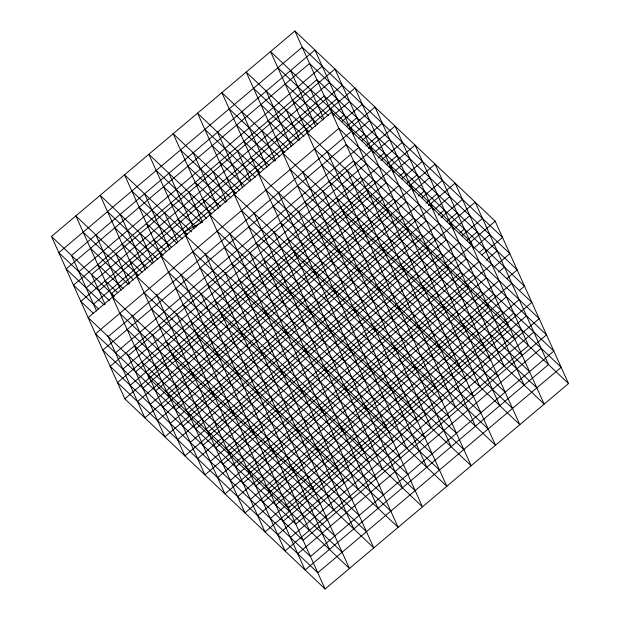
<?xml version="1.0" encoding="UTF-8"?>
<svg xmlns="http://www.w3.org/2000/svg" width="620" height="620" viewBox="0 0 620 620"><rect width="100%" height="100%" fill="white"/><g stroke="black" fill="none" stroke-linecap="round" stroke-linejoin="round"><path stroke-width="0.93" d="M288.455 507.811L531.851 302.382L331.545 112.189L88.148 317.618L288.455 507.811L289.447 506.153M51.491 236.437L294.887 31L495.194 221.193L568.509 383.563L325.113 589L124.806 398.807L51.491 236.437L114.522 296.283M78.849 271.692L322.245 66.255M86.18 287.928L329.577 82.491M98.882 290.71L342.279 85.273M93.511 304.164L336.908 98.727M333.335 115.25L349.61 101.509M339.062 119.342L344.24 114.971M341.597 121.776L362.312 104.292M346.588 126.496L356.942 117.754M349.114 128.929L375.007 107.074L448.322 269.452L204.926 474.881L167.477 391.933M108.175 336.637L351.571 131.208M353.369 134.269L369.644 120.536M359.096 138.361L364.273 133.99M361.631 140.802L382.339 123.318M115.506 352.881L358.903 147.444M365.878 146.134L376.976 136.772M368.412 148.575L395.041 126.1L468.356 288.471L224.959 493.9L187.907 411.835M128.208 355.663L371.605 150.226M374.139 152.667L389.67 139.554M122.838 369.117L366.234 163.68M378.386 157.999L384.307 153.008M380.92 160.441L402.372 142.337M135.54 371.899L378.936 166.462M386.647 164.533L397.002 155.791M130.169 385.353L373.565 179.916M389.182 166.974L415.075 145.119L488.389 307.489L244.993 512.926L207.933 430.854M148.242 374.681L391.638 169.244M124.806 398.807L368.203 193.37L294.887 31M393.429 172.306L409.704 158.573M142.871 388.135L386.268 182.699M399.156 176.398L404.333 172.027M137.5 401.589L380.897 196.153M401.69 178.839L422.406 161.355M155.574 390.918L398.97 185.481M406.681 183.551L417.035 174.809M150.203 404.372L393.599 198.935M409.208 185.992L435.1 164.137L508.416 326.507L265.019 531.945L227.571 448.989M168.268 393.7L411.664 188.263M414.199 190.704L429.738 177.591M162.905 407.154L406.302 201.717M418.446 196.044L424.367 191.045M157.534 420.608L400.931 215.171M421.724 197.858L442.432 180.374M175.6 409.936L418.996 204.499M425.971 203.197L437.069 193.828M170.237 423.39L413.633 217.953M428.505 205.631L455.134 183.156L528.449 345.526L285.053 550.963L248 468.89M188.302 412.719L431.698 207.281M434.232 209.723L449.764 196.61M182.931 426.173L426.328 220.736M438.479 215.062L444.4 210.064M177.568 439.627L420.964 234.19M441.014 217.504L462.466 199.392M195.633 428.955L439.03 223.518M446.741 221.588L457.095 212.846M190.263 442.409L433.659 236.972M449.275 224.029L475.168 202.174L548.483 364.545L305.087 569.982L268.026 487.909M208.335 431.737L451.732 226.3M453.522 229.369L469.797 215.628M202.965 445.191L446.361 239.754M459.25 233.453L464.427 229.082M197.594 458.645L440.99 253.216M461.784 235.894L482.5 218.411M215.667 447.973L459.064 242.536M466.775 240.606L477.129 231.865M210.296 461.427L453.693 255.998M469.301 243.048L495.194 221.193M228.362 450.756L471.758 245.319M474.292 247.76L489.831 234.647M222.999 464.21L466.395 258.78M479.283 252.472L484.46 248.101M217.628 477.664L461.024 272.234M481.818 254.913L502.525 237.429L302.219 47.236L58.823 252.673L109.252 300.553M235.693 466.992L479.089 261.562M486.064 260.253L497.163 250.883M230.33 480.446L473.726 275.017M248.395 469.774L491.792 264.337M494.326 266.778L509.857 253.665L309.55 63.473L66.154 268.91L103.974 304.823M243.024 483.228L486.421 277.799M498.573 272.118L504.494 267.119M237.662 496.682L481.058 291.253M255.727 486.01L499.123 280.581M506.835 278.644L517.189 269.901L316.882 79.709L73.486 285.146L98.696 309.086M250.356 499.464L493.753 294.035M268.429 488.793L511.825 283.363M263.058 502.246L506.455 296.817M519.343 290.517L524.52 286.146L324.214 95.953L80.817 301.382L93.419 313.356M257.688 515.708L501.084 310.271M275.76 505.029L519.157 299.599M270.39 518.49L513.786 313.053M283.092 521.273L526.489 315.836M277.721 534.727L521.118 329.29M290.423 537.509L533.82 332.072M297.755 553.745L541.152 348.308M202.322 221.906L184.605 231.865L186.194 235.391M277.876 67.781L328.305 115.661M285.208 84.018L323.028 119.931M292.539 100.254L317.758 124.194M299.871 116.49L312.48 128.464M309.24 131.936L246.21 72.091L319.517 234.461L519.831 424.654L482.779 342.581M307.202 132.726L507.517 322.919M368.203 193.37L568.509 383.563M253.541 88.327L303.963 136.206M314.534 148.971L514.848 339.163M260.873 104.563L298.693 140.469M321.865 165.207L522.179 355.399M268.204 120.799L293.415 144.739M329.197 181.443L529.511 371.636M275.528 137.035L288.137 149.009M336.528 197.679L536.843 387.872M284.906 152.481L221.867 92.628L295.182 255.006L495.489 445.199L458.436 363.126M282.86 153.272L483.174 343.464M229.199 108.864L279.628 156.751M290.191 169.508L490.505 359.701M236.53 125.108L274.35 161.014M297.522 185.744L497.837 375.937M243.862 141.345L269.072 165.284M304.854 201.988L505.168 392.181M251.193 157.581L263.802 169.547M312.185 218.225L512.5 408.417M259.865 172.36L197.524 113.173L270.839 275.544L471.154 465.736L434.101 383.672M258.524 173.817L458.839 364.01M204.856 129.41L255.285 177.289M265.856 190.053L466.17 380.246M212.187 145.646L250.007 181.559M273.188 206.29L473.502 396.482M219.519 161.882L244.737 185.829M280.519 222.526L480.825 412.719M226.85 178.126L239.46 190.092M287.851 238.762L488.157 428.963M236.22 193.572L173.189 133.719L246.504 296.089L446.811 486.282L409.758 404.217M234.182 194.362L434.496 384.555M180.521 149.955L230.95 197.834M241.513 210.599L441.828 400.791M187.852 166.191L225.672 202.104M248.845 226.835L449.159 417.028M195.184 182.427L220.394 206.367M256.176 243.071L456.49 433.264M202.515 198.663L215.117 210.637M263.508 259.307L463.822 449.5M211.885 214.109L148.847 154.264L222.162 316.634L422.476 506.827L385.415 424.754M209.847 214.9L410.153 405.1M156.178 170.5L206.607 218.379M217.178 231.144L417.485 421.337M163.51 186.736L201.329 222.642M224.51 247.38L424.816 437.573M170.841 202.972L196.059 226.912M231.841 263.616L432.148 453.809M178.173 219.209L191.479 231.841M239.173 279.853L439.479 470.045M187.542 234.654L124.511 174.801L197.819 337.179L398.133 527.372L361.08 445.3M185.504 235.445L385.818 425.638M131.843 191.037L182.264 238.925M192.835 251.681L393.15 441.874M139.175 207.281L176.994 243.187M200.167 267.918L400.481 458.118M146.498 223.518L171.717 247.458M207.499 284.162L407.813 474.354M153.83 239.754L166.439 251.72M214.83 300.398L415.144 490.591M163.207 255.2L100.169 195.347L173.484 357.717L373.79 547.909L336.738 465.845M161.161 255.99L361.476 446.183M107.5 211.583L157.93 259.462M168.493 272.226L368.807 462.419M114.832 227.819L152.652 263.733M175.824 288.463L376.138 478.656M122.163 244.063L147.374 268.003M183.156 304.699L383.47 494.892M129.495 260.299L142.104 272.265M190.487 320.943L390.801 511.136M138.865 275.745L75.826 215.892L149.141 378.262L349.455 568.455L312.403 486.39M136.826 276.536L337.14 466.728M83.157 232.128L133.587 280.007M144.158 292.772L344.472 482.964M90.489 248.364L128.309 284.278M151.489 309.008L351.796 499.201M97.82 264.601L123.039 288.54M158.821 325.244L359.127 515.437M105.152 280.837L117.761 292.81M166.152 341.481L366.459 531.673M112.483 297.081L312.798 487.274M119.815 313.317L320.129 503.51M127.147 329.553L327.461 519.746M134.478 345.79L334.792 535.982M141.809 362.026L342.124 552.218M473.649 247.915L470.859 241.738L270.545 51.545L343.86 213.915L544.174 404.108L507.114 322.044M450.825 222.72L453.615 228.896M487.088 303.017L524.14 385.09M430.792 203.701L433.186 208.994M467.054 283.999L504.107 366.071M410.765 184.683L413.555 190.859M447.02 264.98L484.081 347.053M462.745 323.562L499.798 405.635M390.732 165.656L393.522 171.833M426.994 245.962L464.047 328.034M442.711 304.544L479.771 386.617M370.698 146.638L373.093 151.931M406.96 226.943L444.013 309.016M422.685 285.526L459.738 367.598M350.672 127.619L353.462 133.796M386.926 207.925L423.987 289.99M438.402 344.108L475.463 426.18M402.651 266.507L439.704 348.572M330.638 108.601L333.428 114.778M366.901 188.906L403.953 270.971M418.376 325.089L455.429 407.154M382.618 247.488L419.678 329.553M310.604 89.582L323.756 118.707M346.867 169.888L383.92 251.953M398.342 306.071L435.395 388.135M362.591 228.47L399.644 310.535M290.579 70.564L315.681 126.154M326.833 150.869L363.894 232.934M414.067 364.653L451.12 446.718M378.308 287.052L415.369 369.117M306.303 129.146L307.892 132.672M342.558 209.452L379.611 291.516M394.033 345.635L431.094 427.699M358.283 268.034L395.335 350.099M286.269 110.127L299.817 140.128M322.524 190.433L359.585 272.498M374.007 326.616L411.06 408.681M338.249 249.008L375.301 331.08M266.236 91.109L291.338 146.7M302.498 171.407L339.551 253.479M389.724 385.198L426.785 467.263M353.974 307.59L391.026 389.662M281.961 149.691L283.557 153.218M318.215 229.989L355.276 312.062M369.698 366.172L406.751 448.245M333.94 288.571L371 370.644M261.927 130.673L275.474 160.673M298.189 210.971L335.242 293.043M349.665 347.154L386.717 429.226M313.914 269.553L350.966 351.625M241.901 111.647L267.003 167.245M278.155 191.952L315.208 274.024M365.389 405.736L402.442 487.808M329.631 328.135L366.691 410.207M257.618 170.229L259.214 173.763M293.88 250.534L330.933 332.607M345.356 386.717L382.408 468.79M309.605 309.117L346.658 391.189M237.592 151.21L250.736 180.335M273.846 231.516L310.907 313.588M325.322 367.699L362.382 449.771M289.571 290.098L326.624 372.171M217.558 132.192L242.66 187.79M253.82 212.497L290.873 294.562M341.047 426.281L378.099 508.354M305.296 348.68L342.349 430.753M233.283 190.774L234.871 194.308M269.537 271.079L306.598 353.144M321.013 407.262L358.073 489.327M285.262 329.662L322.315 411.726M213.249 171.756L226.796 201.756M249.511 252.061L286.564 334.126M300.987 388.244L338.04 470.309M265.228 310.643L302.289 392.708M193.215 152.737L218.317 208.328M229.478 233.042L266.53 315.107M316.704 446.826L353.764 528.891M280.953 369.226L318.006 451.29M208.94 211.319L210.537 214.846M245.202 291.625L282.255 373.69M296.678 427.808L333.731 509.873M260.919 350.207L297.98 432.272M188.906 192.301L202.453 222.301M225.169 272.606L262.221 354.671M276.644 408.789L313.697 490.854M240.893 331.188L277.946 413.253M168.88 173.282L193.983 228.873M205.135 253.58L242.195 335.653M292.369 467.371L329.422 549.436M256.61 389.771L293.671 471.836M220.86 312.162L257.912 394.235M272.335 448.353L309.396 530.418M236.584 370.745L273.637 452.817M164.571 212.846L177.715 241.963M200.826 293.144L237.886 375.216M287.657 506.052L325.113 589M252.309 429.327L289.362 511.399M216.551 351.726L253.603 433.799M144.537 193.82L169.64 249.418M180.8 274.125L217.853 356.198M232.275 410.308L269.328 492.381M160.262 252.402L161.859 255.936M196.517 332.708L233.577 414.78M212.242 391.29L249.302 473.362M140.228 233.383L153.38 262.508M176.491 313.689L213.544 395.762M192.216 372.271L229.268 454.344M120.203 214.365L145.305 269.964M156.457 294.671L193.51 376.743M135.919 272.947L137.516 276.481M172.182 353.253L209.235 435.318M115.894 253.929L129.441 283.937M152.148 334.234L189.208 416.299M95.86 234.91L120.962 290.509M132.122 315.216L169.175 397.281M113.173 297.019L111.584 293.493L354.981 88.056L428.296 250.434L184.9 455.863L147.839 373.798M105.098 304.474L91.551 274.474L334.947 69.037L408.262 231.407L164.866 436.844L127.41 353.896M96.619 311.046L71.517 255.456L314.913 50.019L388.228 212.389L144.832 417.826L107.779 335.761M338.877 128.425L95.48 333.854L295.787 524.047L539.183 318.618L338.877 128.425M346.208 144.661L102.811 350.099L303.118 540.291L546.514 334.854L346.208 144.661M353.54 160.898L110.143 366.335L310.45 556.528L553.846 351.091L353.54 160.898M360.871 177.134L117.475 382.571L317.781 572.764L561.178 367.327L360.871 177.134"/></g></svg>
